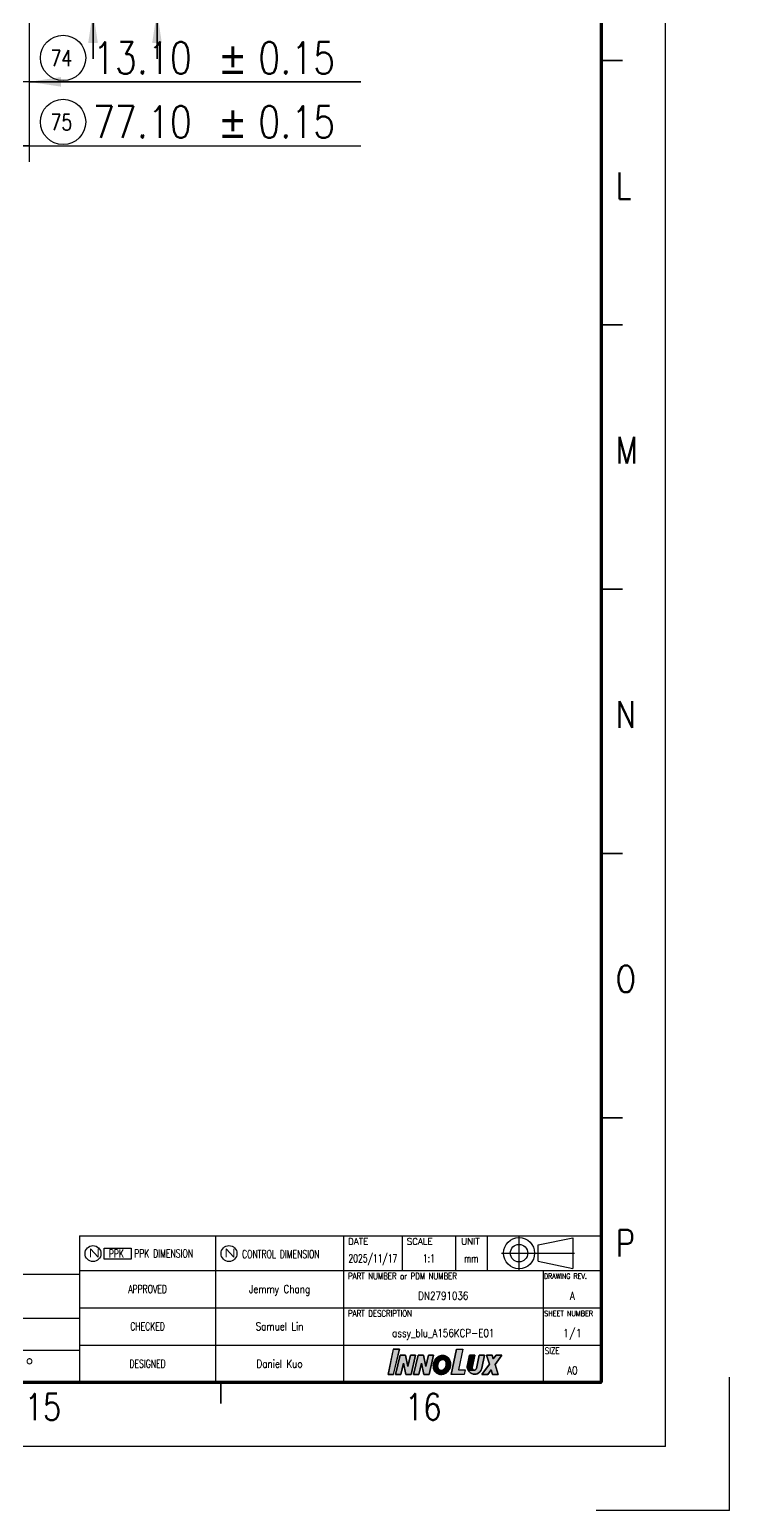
# Model space of a CAD drawing. Header units: millimetres. Extents: x 0 to 1189, y 0 to 841.
# Drawn here: x 1057.8 to 1189, y 0 to 277.6 of the extents above; entities that cross this region are included whole.
import ezdxf
from ezdxf.enums import TextEntityAlignment as Align

# ---------------------------------------------------------------- set-up
doc = ezdxf.new("R2010")
doc.units = ezdxf.units.MM
doc.header["$LTSCALE"] = 65.395
doc.linetypes.add('CENTER', pattern=[0.6, 0.375, -0.075, 0.075, -0.075])
doc.layers.get('0').update_dxf_attribs({"linetype": 'CONTINUOUS'})
doc.layers.add('DEFAULT_1', color=7, linetype='CENTER')
doc.styles.get("Standard").update_dxf_attribs({"font": 'SIMPLEX.SHX', "width": 0.8})
doc.styles.add('TEXTSTYLE_1', font='gdt', dxfattribs={"width": 0.8})
doc.styles.add('TEXTSTYLE_2', font='SIMPLEX.SHX', dxfattribs={"width": 0.7})
doc.styles.add('TEXTSTYLE_3', font='SIMPLEX.SHX', dxfattribs={"width": 1.5})
doc.styles.add('TEXTSTYLE_4', font='SIMPLEX.SHX')
doc.dimstyles.new('DIMSTYLE_1', dxfattribs={"dimtxt": 6, "dimasz": 6, "dimexe": 3, "dimexo": 1, "dimgap": 1.5, "dimtad": 1, "dimzin": 0, "dimdsep": 46, "dimtxsty": 'STANDARD', "dimblk": '_FILLED', "dimblk1": '_FILLED', "dimblk2": '_FILLED', "dimcen": 0.09, "dimadec": 0, "dimazin": 0, "dimtol": 1, "dimtp": 0.15, "dimtm": 0.15, "dimtfac": 1, "dimtofl": 0, "dimtmove": 0, "dimatfit": 3, "dimldrblk": '_FILLED', "dimfxl": 1, "dimtolj": 1, "dimtzin": 0, "dimarcsym": 0})

# ---------------------------------------------------------------- blocks, each defined once
blk = doc.blocks.new('SMALL_BL1', base_point=(1135.67, 27.83))
for color, points in [(4, [(1127.24, 29.12), (1128.27, 29.12), (1128.69, 27), (1129.19, 29.12), (1130.14, 29.12), (1129.33, 25.47), (1128.32, 25.47), (1127.91, 27.6), (1127.4, 25.47), (1126.37, 25.47)]), (4, [(1130.61, 29.12), (1131.64, 29.12), (1132.06, 27), (1132.56, 29.12), (1133.51, 29.12), (1132.7, 25.47), (1131.69, 25.47), (1131.28, 27.6), (1130.77, 25.47), (1129.74, 25.47)]), (4, [(1134.53, 27.87), (1134.44, 27.73), (1133.56, 27.64), (1133.6, 27.8), (1134.69, 28.05), (1134.65, 28.02), (1134.55, 27.9)]), (4, [(1134.8, 28.14), (1134.69, 28.05), (1133.6, 27.8), (1133.72, 28.07), (1134.95, 28.23), (1134.83, 28.17)]), (4, [(1134.99, 28.24), (1134.95, 28.23), (1133.72, 28.07), (1133.82, 28.24), (1135.27, 28.29), (1135.16, 28.28), (1135.11, 28.28)]), (4, [(1135.01, 29.07), (1135.25, 29.09), (1135.44, 29.07), (1135.67, 29.02), (1135.87, 28.94), (1136.07, 28.82), (1136.25, 28.66), (1136.38, 28.51), (1136.51, 28.3), (1136.61, 28.07), (1136.65, 27.94), (1136.7, 27.68), (1136.72, 27.4), (1136.69, 27.12), (1135.86, 27.06), (1135.9, 27.22), (1135.91, 27.26), (1135.92, 27.42), (1135.92, 27.46), (1135.9, 27.62), (1135.9, 27.66), (1135.86, 27.8), (1135.84, 27.84), (1135.78, 27.96), (1135.76, 28), (1135.68, 28.09), (1135.65, 28.13), (1135.56, 28.19), (1135.52, 28.22), (1135.42, 28.26), (1135.31, 28.28), (1135.27, 28.29), (1133.82, 28.24), (1133.98, 28.46), (1134.17, 28.66), (1134.19, 28.67), (1134.39, 28.83), (1134.61, 28.95), (1134.84, 29.03)]), (1, [(1139, 30.22), (1138.19, 26.33), (1139.47, 26.33), (1139.29, 25.47), (1136.84, 25.47), (1137.82, 30.22)]), (3, [(1139.88, 27.21), (1140.29, 29.12), (1141.29, 29.12), (1140.79, 26.79), (1139.86, 26.74), (1139.85, 26.86), (1139.85, 26.97), (1139.86, 27.09)]), (3, [(1142.57, 26.64), (1142.53, 26.48), (1142.47, 26.33), (1142.39, 26.19), (1142.29, 26.06), (1142.18, 25.94), (1142.06, 25.83), (1141.92, 25.74), (1141.78, 25.66), (1141.62, 25.61), (1141.47, 25.57), (1141.3, 25.55), (1141.14, 25.55), (1140.98, 25.57), (1140.82, 25.61), (1140.67, 25.67), (1140.52, 25.74), (1140.39, 25.83), (1140.3, 25.91), (1140.21, 26), (1140.14, 26.09), (1140.07, 26.18), (1140.01, 26.29), (1141.2, 26.31), (1141.25, 26.32), (1141.3, 26.33), (1141.35, 26.35), (1141.4, 26.38), (1141.44, 26.41), (1141.48, 26.45), (1141.51, 26.49), (1141.54, 26.53), (1141.56, 26.58), (1141.57, 26.63), (1142.1, 29.12), (1143.1, 29.12)]), (4, [(1145.24, 29.12), (1146.36, 29.12), (1145.06, 27.35), (1145.64, 25.47), (1144.59, 25.47), (1144.32, 26.35), (1143.68, 25.47), (1142.56, 25.47), (1143.99, 27.42), (1143.46, 29.12), (1144.5, 29.12), (1144.72, 28.42)]), (4, [(1134.34, 27.47), (1134.3, 27.3), (1133.48, 27.16), (1133.5, 27.36), (1134.36, 27.54), (1134.35, 27.5)]), (4, [(1134.3, 27.27), (1134.28, 27.1), (1133.49, 26.89), (1133.48, 27.16), (1134.3, 27.3)]), (4, [(1134.3, 26.91), (1134.31, 26.86), (1133.54, 26.62), (1133.49, 26.89), (1134.28, 27.1), (1134.28, 27.06)]), (4, [(1134.43, 27.69), (1134.36, 27.54), (1133.5, 27.36), (1133.56, 27.64), (1134.44, 27.73)]), (4, [(1134.36, 26.68), (1134.42, 26.57), (1133.62, 26.37), (1133.54, 26.61), (1133.54, 26.62), (1134.31, 26.86), (1134.34, 26.73)]), (4, [(1134.55, 26.4), (1134.64, 26.33), (1133.74, 26.14), (1133.62, 26.37), (1134.42, 26.57), (1134.44, 26.53), (1134.52, 26.43)]), (4, [(1136.69, 27.12), (1136.64, 26.87), (1136.55, 26.6), (1136.42, 26.34), (1136.26, 26.11), (1136.09, 25.92), (1135.89, 25.75), (1134.12, 25.72), (1133.94, 25.88), (1133.88, 25.95), (1133.74, 26.14), (1135.05, 26.24), (1135.09, 26.25), (1135.21, 26.28), (1135.25, 26.3), (1135.37, 26.36), (1135.41, 26.39), (1135.52, 26.48), (1135.55, 26.51), (1135.65, 26.62), (1135.67, 26.66), (1135.76, 26.8), (1135.78, 26.83), (1135.84, 26.99), (1135.85, 27.02), (1135.86, 27.06), (1136.69, 27.12)]), (4, [(1134.93, 26.24), (1135.05, 26.24), (1133.74, 26.14), (1134.64, 26.33), (1134.68, 26.31), (1134.78, 26.26), (1134.89, 26.24)]), (4, [(1135.85, 25.72), (1135.64, 25.6), (1135.41, 25.51), (1134.63, 25.48), (1134.52, 25.51), (1134.31, 25.6), (1134.12, 25.72), (1135.89, 25.75)]), (4, [(1135.32, 25.48), (1135.09, 25.44), (1134.86, 25.44), (1134.63, 25.48), (1135.41, 25.51)]), (3, [(1140.79, 26.74), (1140.79, 26.69), (1139.89, 26.62), (1139.86, 26.74), (1140.79, 26.79)]), (3, [(1140.79, 26.64), (1140.8, 26.59), (1139.92, 26.51), (1139.89, 26.62), (1140.79, 26.69)]), (3, [(1140.82, 26.54), (1140.85, 26.49), (1139.96, 26.39), (1139.92, 26.51), (1140.8, 26.59)]), (3, [(1140.92, 26.42), (1140.96, 26.38), (1140.01, 26.29), (1139.96, 26.39), (1140.85, 26.49), (1140.88, 26.45)]), (3, [(1141.2, 26.31), (1140.01, 26.29), (1140.96, 26.38), (1141, 26.36), (1141.05, 26.34), (1141.1, 26.32), (1141.15, 26.32)])]:
    blk.add_hatch(color=color).paths.add_polyline_path(points)
at = {"color": 4}
for p, q in [((1125.97, 30.22), (1124.98, 25.47)), ((1125.97, 30.22), (1124.99, 25.47)), ((1127.12, 30.22), (1125.97, 30.22)), ((1125.97, 30.22), (1127.12, 30.22)), ((1127.12, 30.22), (1125.98, 25.47)), ((1125.99, 25.47), (1127.12, 30.22)), ((1127.24, 29.12), (1126.37, 25.47)), ((1127.24, 29.12), (1126.37, 25.47)), ((1128.27, 29.12), (1127.24, 29.12)), ((1127.24, 29.12), (1128.27, 29.12)), ((1128.69, 27), (1128.27, 29.12)), ((1128.69, 27), (1128.27, 29.12)), ((1129.19, 29.12), (1128.69, 27)), ((1129.19, 29.12), (1128.69, 27)), ((1130.14, 29.12), (1129.19, 29.12)), ((1129.19, 29.12), (1130.14, 29.12)), ((1129.33, 25.47), (1130.14, 29.12)), ((1130.14, 29.12), (1129.33, 25.47)), ((1130.61, 29.12), (1129.74, 25.47)), ((1130.61, 29.12), (1129.74, 25.47)), ((1131.64, 29.12), (1130.61, 29.12)), ((1130.61, 29.12), (1131.64, 29.12)), ((1132.06, 27), (1131.64, 29.12)), ((1132.06, 27), (1131.64, 29.12)), ((1132.56, 29.12), (1132.06, 27)), ((1132.56, 29.12), (1132.06, 27)), ((1133.51, 29.12), (1132.56, 29.12)), ((1132.56, 29.12), (1133.51, 29.12)), ((1132.7, 25.47), (1133.51, 29.12)), ((1133.51, 29.12), (1132.7, 25.47)), ((1144.5, 29.12), (1143.46, 29.12)), ((1143.46, 29.12), (1143.99, 27.42)), ((1143.46, 29.12), (1143.99, 27.42)), ((1143.46, 29.12), (1144.5, 29.12)), ((1144.72, 28.42), (1144.5, 29.12)), ((1144.5, 29.12), (1144.72, 28.42)), ((1145.24, 29.12), (1144.72, 28.42)), ((1144.72, 28.42), (1145.24, 29.12)), ((1145.06, 27.35), (1146.36, 29.12)), ((1145.06, 27.35), (1146.36, 29.12)), ((1146.36, 29.12), (1145.24, 29.12)), ((1145.24, 29.12), (1146.36, 29.12)), ((1124.99, 25.47), (1125.99, 25.47)), ((1125.99, 25.47), (1124.99, 25.47)), ((1126.37, 25.47), (1127.4, 25.47)), ((1126.37, 25.47), (1127.4, 25.47)), ((1127.4, 25.47), (1127.91, 27.6)), ((1127.91, 27.6), (1127.4, 25.47)), ((1127.91, 27.6), (1128.32, 25.47)), ((1128.32, 25.47), (1127.91, 27.6)), ((1128.32, 25.47), (1129.33, 25.47)), ((1128.32, 25.47), (1129.33, 25.47)), ((1129.74, 25.47), (1130.77, 25.47)), ((1129.74, 25.47), (1130.77, 25.47)), ((1130.77, 25.47), (1131.28, 27.6)), ((1131.28, 27.6), (1130.77, 25.47)), ((1131.28, 27.6), (1131.69, 25.47)), ((1131.69, 25.47), (1131.28, 27.6)), ((1131.69, 25.47), (1132.7, 25.47)), ((1131.69, 25.47), (1132.7, 25.47)), ((1142.56, 25.47), (1143.99, 27.42)), ((1142.56, 25.47), (1143.68, 25.47)), ((1143.68, 25.47), (1144.32, 26.35)), ((1143.68, 25.47), (1144.32, 26.35)), ((1144.32, 26.35), (1144.59, 25.47)), ((1144.32, 26.35), (1144.59, 25.47)), ((1144.59, 25.47), (1145.64, 25.47)), ((1144.59, 25.47), (1145.64, 25.47)), ((1145.64, 25.47), (1145.06, 27.35)), ((1145.06, 27.35), (1145.64, 25.47))]:
    blk.add_line(p, q, dxfattribs=at)
at = {"color": 1}
for p, q in [((1136.84, 25.47), (1137.82, 30.22)), ((1137.82, 30.22), (1136.84, 25.47)), ((1137.82, 30.22), (1139, 30.22)), ((1137.82, 30.22), (1139, 30.22)), ((1139, 30.22), (1138.19, 26.33)), ((1139, 30.22), (1138.19, 26.33)), ((1139.29, 25.47), (1136.84, 25.47)), ((1139.29, 25.47), (1136.84, 25.47)), ((1138.19, 26.33), (1139.47, 26.33)), ((1138.19, 26.33), (1139.47, 26.33)), ((1139.47, 26.33), (1139.29, 25.47)), ((1139.47, 26.33), (1139.29, 25.47))]:
    blk.add_line(p, q, dxfattribs=at)
at = {"color": 7}
for p, q in [((1140.29, 29.12), (1139.88, 27.21)), ((1141.29, 29.12), (1140.29, 29.12)), ((1140.79, 26.79), (1141.29, 29.12)), ((1142.1, 29.12), (1141.57, 26.63)), ((1143.1, 29.12), (1142.1, 29.12)), ((1142.57, 26.64), (1143.1, 29.12)), ((1143.99, 27.42), (1142.56, 25.47)), ((1142.56, 25.47), (1143.68, 25.47))]:
    blk.add_line(p, q, dxfattribs=at)
at = {"color": 3}
for p, q in [((1140.29, 29.12), (1139.88, 27.21)), ((1140.29, 29.12), (1141.29, 29.12)), ((1141.29, 29.12), (1140.79, 26.79)), ((1142.1, 29.12), (1141.57, 26.63)), ((1142.1, 29.12), (1143.1, 29.12)), ((1143.1, 29.12), (1142.57, 26.64))]:
    blk.add_line(p, q, dxfattribs=at)
at = {"color": 4}
for points in [[(1127.24, 29.12), (1128.27, 29.12), (1128.69, 27), (1129.19, 29.12), (1130.14, 29.12), (1129.33, 25.47), (1128.32, 25.47), (1127.91, 27.6), (1127.4, 25.47), (1126.37, 25.47), (1127.24, 29.12)], [(1130.61, 29.12), (1131.64, 29.12), (1132.06, 27), (1132.56, 29.12), (1133.51, 29.12), (1132.7, 25.47), (1131.69, 25.47), (1131.28, 27.6), (1130.77, 25.47), (1129.74, 25.47), (1130.61, 29.12)], [(1134.53, 27.87), (1134.44, 27.73), (1133.56, 27.64), (1133.6, 27.8), (1134.69, 28.05), (1134.65, 28.02), (1134.55, 27.9), (1134.53, 27.87)], [(1134.8, 28.14), (1134.69, 28.05), (1133.6, 27.8), (1133.72, 28.07), (1134.95, 28.23), (1134.83, 28.17), (1134.8, 28.14)], [(1134.99, 28.24), (1134.95, 28.23), (1133.72, 28.07), (1133.82, 28.24), (1135.27, 28.29), (1135.16, 28.28), (1135.11, 28.28), (1134.99, 28.24)], [(1135.01, 29.07), (1135.25, 29.09), (1135.44, 29.07), (1135.67, 29.02), (1135.87, 28.94), (1136.07, 28.82), (1136.25, 28.66), (1136.38, 28.51), (1136.51, 28.3), (1136.61, 28.07), (1136.65, 27.94), (1136.7, 27.68), (1136.72, 27.4), (1136.69, 27.12), (1135.86, 27.06), (1135.9, 27.22), (1135.91, 27.26), (1135.92, 27.42), (1135.92, 27.46), (1135.9, 27.62), (1135.9, 27.66), (1135.86, 27.8), (1135.84, 27.84), (1135.78, 27.96), (1135.76, 28), (1135.68, 28.09), (1135.65, 28.13), (1135.56, 28.19), (1135.52, 28.22), (1135.42, 28.26), (1135.31, 28.28), (1135.27, 28.29), (1133.82, 28.24), (1133.98, 28.46), (1134.17, 28.66), (1134.19, 28.67), (1134.39, 28.83), (1134.61, 28.95), (1134.84, 29.03), (1135.01, 29.07)], [(1145.24, 29.12), (1146.36, 29.12), (1145.06, 27.35), (1145.64, 25.47), (1144.59, 25.47), (1144.32, 26.35), (1143.68, 25.47), (1142.56, 25.47), (1143.99, 27.42), (1143.46, 29.12), (1144.5, 29.12), (1144.72, 28.42), (1145.24, 29.12)], [(1134.34, 27.47), (1134.3, 27.3), (1133.48, 27.16), (1133.5, 27.36), (1134.36, 27.54), (1134.35, 27.5), (1134.34, 27.47)], [(1134.3, 27.27), (1134.28, 27.1), (1133.49, 26.89), (1133.48, 27.16), (1134.3, 27.3), (1134.3, 27.27)], [(1134.3, 26.91), (1134.31, 26.86), (1133.54, 26.62), (1133.49, 26.89), (1134.28, 27.1), (1134.28, 27.06), (1134.3, 26.91)], [(1134.43, 27.69), (1134.36, 27.54), (1133.5, 27.36), (1133.56, 27.64), (1134.44, 27.73), (1134.43, 27.69)], [(1134.36, 26.68), (1134.42, 26.57), (1133.62, 26.37), (1133.54, 26.61), (1133.54, 26.62), (1134.31, 26.86), (1134.34, 26.73), (1134.36, 26.68)], [(1134.55, 26.4), (1134.64, 26.33), (1133.74, 26.14), (1133.62, 26.37), (1134.42, 26.57), (1134.44, 26.53), (1134.52, 26.43), (1134.55, 26.4)], [(1136.69, 27.12), (1136.64, 26.87), (1136.55, 26.6), (1136.42, 26.34), (1136.26, 26.11), (1136.09, 25.92), (1135.89, 25.75), (1134.12, 25.72), (1133.94, 25.88), (1133.88, 25.95), (1133.74, 26.14), (1135.05, 26.24), (1135.09, 26.25), (1135.21, 26.28), (1135.25, 26.3), (1135.37, 26.36), (1135.41, 26.39), (1135.52, 26.48), (1135.55, 26.51), (1135.65, 26.62), (1135.67, 26.66), (1135.76, 26.8), (1135.78, 26.83), (1135.84, 26.99), (1135.85, 27.02), (1135.86, 27.06), (1136.69, 27.12), (1136.69, 27.12)], [(1134.93, 26.24), (1135.05, 26.24), (1133.74, 26.14), (1134.64, 26.33), (1134.68, 26.31), (1134.78, 26.26), (1134.89, 26.24), (1134.93, 26.24)], [(1135.85, 25.72), (1135.64, 25.6), (1135.41, 25.51), (1134.63, 25.48), (1134.52, 25.51), (1134.31, 25.6), (1134.12, 25.72), (1135.89, 25.75), (1135.85, 25.72)], [(1135.32, 25.48), (1135.09, 25.44), (1134.86, 25.44), (1134.63, 25.48), (1135.41, 25.51), (1135.32, 25.48)]]:
    blk.add_lwpolyline(points, dxfattribs=at)
at = {"color": 1}
blk.add_lwpolyline([(1139, 30.22), (1138.19, 26.33), (1139.47, 26.33), (1139.29, 25.47), (1136.84, 25.47), (1137.82, 30.22), (1139, 30.22)], dxfattribs=at)
at = {"color": 3}
for points in [[(1139.88, 27.21), (1140.29, 29.12), (1141.29, 29.12), (1140.79, 26.79), (1139.86, 26.74), (1139.85, 26.86), (1139.85, 26.97), (1139.86, 27.09), (1139.88, 27.21)], [(1142.57, 26.64), (1142.53, 26.48), (1142.47, 26.33), (1142.39, 26.19), (1142.29, 26.06), (1142.18, 25.94), (1142.06, 25.83), (1141.92, 25.74), (1141.78, 25.66), (1141.62, 25.61), (1141.47, 25.57), (1141.3, 25.55), (1141.14, 25.55), (1140.98, 25.57), (1140.82, 25.61), (1140.67, 25.67), (1140.52, 25.74), (1140.39, 25.83), (1140.3, 25.91), (1140.21, 26), (1140.14, 26.09), (1140.07, 26.18), (1140.01, 26.29), (1141.2, 26.31), (1141.25, 26.32), (1141.3, 26.33), (1141.35, 26.35), (1141.4, 26.38), (1141.44, 26.41), (1141.48, 26.45), (1141.51, 26.49), (1141.54, 26.53), (1141.56, 26.58), (1141.57, 26.63), (1142.1, 29.12), (1143.1, 29.12), (1142.57, 26.64)], [(1140.79, 26.74), (1140.79, 26.69), (1139.89, 26.62), (1139.86, 26.74), (1140.79, 26.79), (1140.79, 26.74)], [(1140.79, 26.64), (1140.8, 26.59), (1139.92, 26.51), (1139.89, 26.62), (1140.79, 26.69), (1140.79, 26.64)], [(1140.82, 26.54), (1140.85, 26.49), (1139.96, 26.39), (1139.92, 26.51), (1140.8, 26.59), (1140.82, 26.54)], [(1140.92, 26.42), (1140.96, 26.38), (1140.01, 26.29), (1139.96, 26.39), (1140.85, 26.49), (1140.88, 26.45), (1140.92, 26.42)], [(1141.2, 26.31), (1140.01, 26.29), (1140.96, 26.38), (1141, 26.36), (1141.05, 26.34), (1141.1, 26.32), (1141.15, 26.32), (1141.2, 26.31)]]:
    blk.add_lwpolyline(points, dxfattribs=at)
at = {"color": 7}
for centre, radius, start, end in [((1141.23, 26.92), 1.38, 168, 232.4136), ((1141.23, 26.92), 1.38, 232.4136, 348), ((1141.18, 26.71), 0.397, 168, 348)]:
    blk.add_arc(centre, radius, start, end, dxfattribs=at)
at = {"color": 3}
for centre, radius in [((1141.23, 26.92), 1.38), ((1141.18, 26.71), 0.397)]:
    blk.add_arc(centre, radius, 168, 348, dxfattribs=at)
at = {"color": 4}
for points, knots in [([(1135.67, 29.02), (1135.53, 29.07), (1135.39, 29.09), (1135.11, 29.09), (1134.97, 29.07), (1134.58, 28.96), (1134.35, 28.83), (1133.98, 28.49), (1133.83, 28.29), (1133.61, 27.84), (1133.53, 27.6), (1133.47, 27.11), (1133.48, 26.87), (1133.6, 26.38), (1133.71, 26.15), (1134, 25.81), (1134.14, 25.69), (1134.48, 25.51), (1134.67, 25.45), (1135.05, 25.43), (1135.24, 25.45), (1135.59, 25.56), (1135.75, 25.64), (1136.03, 25.85), (1136.15, 25.97), (1136.49, 26.4), (1136.64, 26.75), (1136.74, 27.39), (1136.72, 27.67), (1136.6, 28.14), (1136.51, 28.34), (1136.25, 28.68), (1136.07, 28.83), (1135.81, 28.97), (1135.74, 29), (1135.67, 29.02)], [0, 0, 0, 0, 0.230793, 0.230793, 0.461586, 0.461586, 0.912488, 0.912488, 1.36339, 1.36339, 1.814292, 1.814292, 2.257146, 2.257146, 2.7, 2.7, 3.010339, 3.010339, 3.320678, 3.320678, 3.631017, 3.631017, 3.941355, 3.941355, 4.251694, 4.251694, 4.924645, 4.924645, 5.423013, 5.423013, 5.792649, 5.792649, 6.162286, 6.162286, 6.283185, 6.283185, 6.283185, 6.283185]), ([(1135.67, 29.02), (1135.53, 29.07), (1135.39, 29.09), (1135.11, 29.09), (1134.97, 29.07), (1134.58, 28.96), (1134.35, 28.83), (1133.98, 28.49), (1133.83, 28.29), (1133.61, 27.84), (1133.53, 27.6), (1133.47, 27.11), (1133.48, 26.87), (1133.6, 26.38), (1133.71, 26.15), (1134, 25.81), (1134.14, 25.69), (1134.48, 25.51), (1134.67, 25.45), (1135.05, 25.43), (1135.24, 25.45), (1135.59, 25.56), (1135.75, 25.64), (1136.03, 25.85), (1136.15, 25.97), (1136.49, 26.4), (1136.64, 26.75), (1136.74, 27.39), (1136.72, 27.67), (1136.6, 28.14), (1136.51, 28.34), (1136.25, 28.68), (1136.07, 28.83), (1135.81, 28.97), (1135.74, 29), (1135.67, 29.02)], [0, 0, 0, 0, 0.230793, 0.230793, 0.461586, 0.461586, 0.912488, 0.912488, 1.36339, 1.36339, 1.814292, 1.814292, 2.257146, 2.257146, 2.7, 2.7, 3.010339, 3.010339, 3.320678, 3.320678, 3.631017, 3.631017, 3.941355, 3.941355, 4.251694, 4.251694, 4.924645, 4.924645, 5.423013, 5.423013, 5.792649, 5.792649, 6.162286, 6.162286, 6.283185, 6.283185, 6.283185, 6.283185]), ([(1135.42, 28.26), (1135.37, 28.28), (1135.27, 28.3), (1135.11, 28.28), (1134.94, 28.23), (1134.79, 28.14), (1134.65, 28.02), (1134.52, 27.87), (1134.42, 27.7), (1134.34, 27.51), (1134.3, 27.31), (1134.28, 27.11), (1134.29, 26.91), (1134.34, 26.73), (1134.41, 26.57), (1134.51, 26.43), (1134.64, 26.33), (1134.78, 26.26), (1134.93, 26.23), (1135.1, 26.24), (1135.26, 26.29), (1135.41, 26.38), (1135.55, 26.51), (1135.68, 26.66), (1135.78, 26.83), (1135.86, 27.02), (1135.91, 27.22), (1135.92, 27.42), (1135.91, 27.61), (1135.87, 27.8), (1135.79, 27.96), (1135.69, 28.1), (1135.57, 28.2), (1135.47, 28.25), (1135.42, 28.26)], [0, 0, 0, 0, 0.310662, 0.629992, 0.964748, 1.318649, 1.692167, 2.082935, 2.486408, 2.896592, 3.306776, 3.710248, 4.101016, 4.474534, 4.828435, 5.163192, 5.482522, 5.793184, 6.103845, 6.423175, 6.757932, 7.111833, 7.485351, 7.876119, 8.279591, 8.689775, 9.099959, 9.503432, 9.8942, 10.267718, 10.621619, 10.956375, 11.275705, 11.586367, 11.586367, 11.586367, 11.586367]), ([(1135.42, 28.26), (1135.37, 28.28), (1135.27, 28.3), (1135.11, 28.28), (1134.94, 28.23), (1134.79, 28.14), (1134.65, 28.02), (1134.52, 27.87), (1134.42, 27.7), (1134.34, 27.51), (1134.3, 27.31), (1134.28, 27.11), (1134.29, 26.91), (1134.34, 26.73), (1134.41, 26.57), (1134.51, 26.43), (1134.64, 26.33), (1134.78, 26.26), (1134.93, 26.23), (1135.1, 26.24), (1135.26, 26.29), (1135.41, 26.38), (1135.55, 26.51), (1135.68, 26.66), (1135.78, 26.83), (1135.86, 27.02), (1135.91, 27.22), (1135.92, 27.42), (1135.91, 27.61), (1135.87, 27.8), (1135.79, 27.96), (1135.69, 28.1), (1135.57, 28.2), (1135.47, 28.25), (1135.42, 28.26)], [0, 0, 0, 0, 0.026813, 0.054374, 0.083266, 0.11381, 0.146048, 0.179775, 0.214598, 0.25, 0.285402, 0.320225, 0.353952, 0.38619, 0.416734, 0.445626, 0.473187, 0.5, 0.526813, 0.554374, 0.583266, 0.61381, 0.646048, 0.679775, 0.714598, 0.75, 0.785402, 0.820225, 0.853952, 0.88619, 0.916734, 0.945626, 0.973187, 1, 1, 1, 1])]:
    blk.add_open_spline(points, degree=3, knots=knots, dxfattribs=at)
blk.add_solid([(1125.97, 30.22), (1127.12, 30.22), (1124.99, 25.47), (1125.99, 25.47)], dxfattribs=at)
blk = doc.blocks.new('_FILLED')
at = {"color": 0, "linetype": 'BYBLOCK'}
blk.add_solid([(0, 0), (-1, 0.15), (-1, -0.15)], dxfattribs=at)
blk = doc.blocks.new('*D4')
at = {"color": 2}
for p, q in [((1057.67, 285.13), (1057.67, 264.83)), ((1044.57, 281.53), (1044.57, 264.83)), ((1044.57, 267.83), (1035.57, 267.83)), ((1035.57, 267.83), (1051.12, 267.83)), ((1119.87, 267.83), (1051.12, 267.83)), ((1057.67, 267.83), (1119.87, 267.83))]:
    blk.add_line(p, q, dxfattribs=at)
at = {"color": 2, "xscale": 6, "yscale": 6, "zscale": 6}
blk.add_blockref('_FILLED', (1044.57, 267.83), dxfattribs=at)
at = {"color": 2, "xscale": 6, "yscale": 6, "zscale": 6, "rotation": 180}
blk.add_blockref('_FILLED', (1057.67, 267.83), dxfattribs=at)
at = {"color": 2, "width": 0.8}
for s, p in [('13.10', (1069.67, 269.33)), ('0.15', (1100.67, 269.33))]:
    blk.add_text(s, height=6, dxfattribs=at).set_placement(p)
at = {"color": 2, "style": 'TEXTSTYLE_1'}
blk.add_text('`', height=6, dxfattribs=at).set_placement((1093.67, 269.33))
blk = doc.blocks.new('*D5')
at = {"color": 2}
for p, q in [((1057.67, 285.13), (1057.67, 252.83)), ((980.57, 281.53), (980.57, 252.83)), ((980.57, 255.83), (1019.12, 255.83)), ((1057.67, 255.83), (1019.12, 255.83)), ((1019.12, 255.83), (1119.87, 255.83))]:
    blk.add_line(p, q, dxfattribs=at)
at = {"color": 2, "xscale": 6, "yscale": 6, "zscale": 6, "rotation": 180}
blk.add_blockref('_FILLED', (980.57, 255.83), dxfattribs=at)
at = {"color": 2, "xscale": 6, "yscale": 6, "zscale": 6}
blk.add_blockref('_FILLED', (1057.67, 255.83), dxfattribs=at)
at = {"color": 2, "width": 0.8}
for s, p in [('77.10', (1069.67, 257.33)), ('0.15', (1100.67, 257.33))]:
    blk.add_text(s, height=6, dxfattribs=at).set_placement(p)
at = {"color": 2, "style": 'TEXTSTYLE_1'}
blk.add_text('`', height=6, dxfattribs=at).set_placement((1093.67, 257.33))
blk = doc.blocks.new('*D22')
at = {"color": 6}
for p, q in [((1069.67, 282.53), (1069.67, 406.73)), ((1069.67, 406.73), (1069.67, 281.83)), ((1045.57, 282.53), (1072.67, 282.53)), ((1058.57, 281.13), (1072.67, 281.13)), ((1069.67, 272.13), (1069.67, 281.83)), ((1069.67, 281.13), (1069.67, 272.13))]:
    blk.add_line(p, q, dxfattribs=at)
at = {"color": 6, "xscale": 6, "yscale": 6, "zscale": 6}
for p, rotation in [((1069.67, 282.53), 270), ((1069.67, 281.13), 90)]:
    blk.add_blockref('_FILLED', p, dxfattribs=dict(at, rotation=rotation))
at = {"color": 6, "width": 0.8}
for s, p in [('0.15', (1068.17, 387.53)), ('1.40', (1068.17, 361.33)), ('6-', (1068.17, 351.73))]:
    blk.add_text(s, height=6, rotation=90, dxfattribs=at).set_placement(p)
at = {"color": 6, "style": 'TEXTSTYLE_1'}
blk.add_text('`', height=6, rotation=90, dxfattribs=at).set_placement((1068.17, 380.53))
blk = doc.blocks.new('*D23')
at = {"color": 6}
for p, q in [((1081.67, 350.63), (1081.67, 412.16)), ((1081.67, 412.16), (1081.67, 315.88)), ((1057.27, 350.63), (1084.67, 350.63)), ((1081.67, 272.13), (1081.67, 315.88)), ((1058.57, 281.13), (1084.67, 281.13)), ((1081.67, 281.13), (1081.67, 272.13))]:
    blk.add_line(p, q, dxfattribs=at)
at = {"color": 6, "xscale": 6, "yscale": 6, "zscale": 6}
for p, rotation in [((1081.67, 350.63), 270), ((1081.67, 281.13), 90)]:
    blk.add_blockref('_FILLED', p, dxfattribs=dict(at, rotation=rotation))
at = {"color": 6, "width": 0.8}
for s, p in [('0.15', (1080.17, 392.96)), ('69.50', (1080.17, 361.96)), ('2-', (1080.17, 352.36))]:
    blk.add_text(s, height=6, rotation=90, dxfattribs=at).set_placement(p)
at = {"color": 6, "style": 'TEXTSTYLE_1'}
blk.add_text('`', height=6, rotation=90, dxfattribs=at).set_placement((1080.17, 385.96))
blk = doc.blocks.new('TK_SYMBOL_BL31', base_point=(1064.06, 272.32))
at = {"color": 4}
blk.add_circle((1064.06, 272.32), 4.25, dxfattribs=at)
at = {"color": 4, "width": 0.8}
blk.add_text('74', height=3, dxfattribs=at).set_placement((1061.67, 270.77))
blk = doc.blocks.new('TK_SYMBOL_BL32', base_point=(1064.06, 260.32))
at = {"color": 4}
blk.add_circle((1064.06, 260.32), 4.25, dxfattribs=at)
at = {"color": 4, "width": 0.8}
blk.add_text('75', height=3, dxfattribs=at).set_placement((1061.67, 258.77))

msp = doc.modelspace()

# ---------------------------------------------------------------- linework, layer by layer
at = {"color": 7}
for p, q in [((1177, 12), (1177, 829)), ((1153.128, 49.769), (1159.668, 51.13)), ((1159.668, 51.13), (1159.669, 45.342)), ((1153.128, 46.699), (1153.128, 49.769)), ((1153.128, 46.699), (1159.669, 45.342)), ((1189, 0), (1189, 25)), ((1177, 12), (12, 12)), ((1189, 0), (1164, 0))]:
    msp.add_line(p, q, dxfattribs=at)
at = {"color": 2}
for p, q in [((1067.152, 51.502), (1165.052, 51.502)), ((1067.152, 51.502), (1067.152, 24.002)), ((1092.652, 51.502), (1092.652, 24.002)), ((1116.652, 51.502), (1116.652, 24.002)), ((1127.652, 51.502), (1127.652, 45.002)), ((1137.652, 51.502), (1137.652, 45.002)), ((1143.552, 51.502), (1143.552, 45.002)), ((1165.052, 51.502), (1165.052, 24.002)), ((1067.152, 45.002), (1165.052, 45.002)), ((1154.052, 45.002), (1154.052, 24.002)), ((744.158, 44.268), (1067.158, 44.268)), ((1067.158, 44.268), (1067.158, 24.018)), ((1067.152, 38.002), (1165.052, 38.002)), ((744.158, 36.018), (1067.158, 36.018)), ((1067.152, 31.002), (1165.052, 31.002)), ((744.158, 30.018), (1067.158, 30.018)), ((744.158, 24.018), (1067.158, 24.018)), ((1067.152, 24.002), (1165.052, 24.002)), ((1164.524, 24.175), (1117.124, 24.175))]:
    msp.add_line(p, q, dxfattribs=at)
at = {"color": 4}
for p, q in [((1071.762, 49.141), (1076.826, 49.141)), ((1071.762, 47.109), (1071.762, 49.141)), ((1076.826, 49.141), (1076.826, 47.109)), ((1076.826, 47.109), (1071.762, 47.109))]:
    msp.add_line(p, q, dxfattribs=at)
at = {"color": 7}
for points, const_width in [([(1165, 24), (1165, 817)], 0.6), ([(1165, 271.84), (1169, 271.84)], 0.3), ([(1165, 222.28), (1169, 222.28)], 0.3), ([(1165, 172.72), (1169, 172.72)], 0.3), ([(1165, 123.16), (1169, 123.16)], 0.3), ([(1165, 73.6), (1169, 73.6)], 0.3), ([(24, 24), (1165.05, 24)], 0.6), ([(1093.65, 24), (1093.65, 20)], 0.3)]:
    msp.add_lwpolyline(points, dxfattribs=dict(at, const_width=const_width))
for radius in [2.921, 1.636]:
    msp.add_circle((1149.559, 48.233), radius, dxfattribs=at)
at = {"color": 4}
for centre in [(1069.665, 48.139), (1095.168, 48.158)]:
    msp.add_circle(centre, 1.498, dxfattribs=at)
at = {"layer": 'DEFAULT_1', "color": 1}
for p, q in [((1149.589, 44.951), (1149.589, 51.49)), ((1146.282, 48.233), (1159.974, 48.236))]:
    msp.add_line(p, q, dxfattribs=at)

# ---------------------------------------------------------------- block references
at = {"color": 2}
for name, p in [('TK_SYMBOL_BL31', (1064.062, 272.322)), ('TK_SYMBOL_BL32', (1064.062, 260.322)), ('SMALL_BL1', (1135.67, 27.83))]:
    msp.add_blockref(name, p, dxfattribs=at)

# ---------------------------------------------------------------- texts
at = {"color": 2, "width": 0.8}
for s, height, p in [('L', 5, (1167.707, 245.81)), ('M', 5, (1167.707, 196.25)), ('N', 5, (1167.707, 146.69)), ('O', 5, (1167.707, 97.13)), ('P', 5, (1167.707, 47.57)), ('PART NUMBER or PDM NUMBER', 1.2, (1117.494, 43.324)), ('PART DESCRIPTION', 1.2, (1117.494, 36.324)), ('SHEET NUMBER', 1, (1154.263, 36.424)), ('SIZE', 1.2, (1154.386, 29.324)), ('15', 5, (1056.864, 16.902)), ('16', 5, (1128.174, 16.902))]:
    msp.add_text(s, height=height, dxfattribs=at).set_placement(p)
at = {"color": 2, "style": 'TEXTSTYLE_4'}
for s, p in [('DATE', (1117.494, 49.824)), ('SCALE', (1128.494, 49.824))]:
    msp.add_text(s, height=1.2, dxfattribs=at).set_placement(p)
at = {"color": 2}
for s, height, style, p in [('UNIT', 1.2, 'TEXTSTYLE_4', (1140.444, 49.824)), ('~', 3, 'TEXTSTYLE_1', (1057.758, 25.518))]:
    msp.add_text(s, height=height, dxfattribs=dict(at, style=style)).set_placement(p, align=Align.CENTER)
at = {"color": 4}
for s, height, style, width, p in [('N', 1.6, 'TEXTSTYLE_3', 1.5, (1068.766, 47.447)), ('PPK', 1.5, 'TEXTSTYLE_2', 0.7, (1072.636, 47.398)), ('N', 1.6, 'TEXTSTYLE_3', 1.5, (1094.205, 47.46))]:
    msp.add_text(s, height=height, dxfattribs=dict(at, style=style, width=width)).set_placement(p)
at = {"color": 2, "style": 'TEXTSTYLE_2', "width": 0.7}
for s, height, p in [('PPK DIMENSION', 1.5, (1077.402, 47.429)), ('CONTROL DIMENSION', 1.5, (1097.626, 47.309)), ('DRAWING REV.', 1, (1154.238, 43.424))]:
    msp.add_text(s, height=height, dxfattribs=at).set_placement(p)
for s, p in [('2025/11/17', (1122.152, 46.502)), ('1:1', (1132.652, 46.502)), ('mm', (1140.602, 46.502)), ('APPROVED', (1079.902, 40.752)), ('CHECKED', (1079.902, 33.752)), ('DESIGNED', (1079.902, 26.752))]:
    msp.add_text(s, height=1.5, dxfattribs=at).set_placement(p, align=Align.CENTER)
at = {"color": 2, "width": 0.8}
for s, p in [('Jemmy Chang', (1104.652, 40.752)), ('DN2791036', (1135.352, 39.502)), ('A', (1159.552, 39.502)), ('Samuel Lin', (1104.652, 33.752)), ('assy_blu_A156KCP-E01', (1135.352, 32.502)), ('1', (1158.352, 32.502)), ('/', (1159.552, 32.502)), ('1', (1160.752, 32.502)), ('Daniel Kuo', (1104.652, 26.752)), ('A0', (1159.552, 25.502))]:
    msp.add_text(s, height=1.5, dxfattribs=at).set_placement(p, align=Align.CENTER)

# ---------------------------------------------------------------- dimensions: what is measured, and where the dimension line sits
at = {"color": 6}
for base, p2, text, picture, middle in [((1081.668, 350.629), (1056.268, 350.629), '2-<>', '*D23', (1081.668, 382.257)), ((1069.668, 282.529), (1044.568, 282.529), '6-<>', '*D22', (1069.668, 379.235))]:
    dim = msp.add_linear_dim(base=base, p1=(1057.568, 281.129), p2=p2, angle=90, text=text, dimstyle='DIMSTYLE_1', dxfattribs=at)
    dim.commit()
    dim.dimension.update_dxf_attribs({"geometry": picture, "text_midpoint": middle, "dimtype": 160})
at = {"color": 2}
for base, p2, picture, middle in [((980.568, 255.829), (980.568, 282.529), '*D5', (1094.768, 255.829)), ((1044.568, 267.829), (1044.568, 282.529), '*D4', (1094.768, 267.829))]:
    dim = msp.add_linear_dim(base=base, p1=(1057.668, 286.129), p2=p2, angle=180, dimstyle='DIMSTYLE_1', dxfattribs=at)
    dim.commit()
    dim.dimension.update_dxf_attribs({"geometry": picture, "text_midpoint": middle, "dimtype": 160})

doc.saveas('drawing.dxf')
